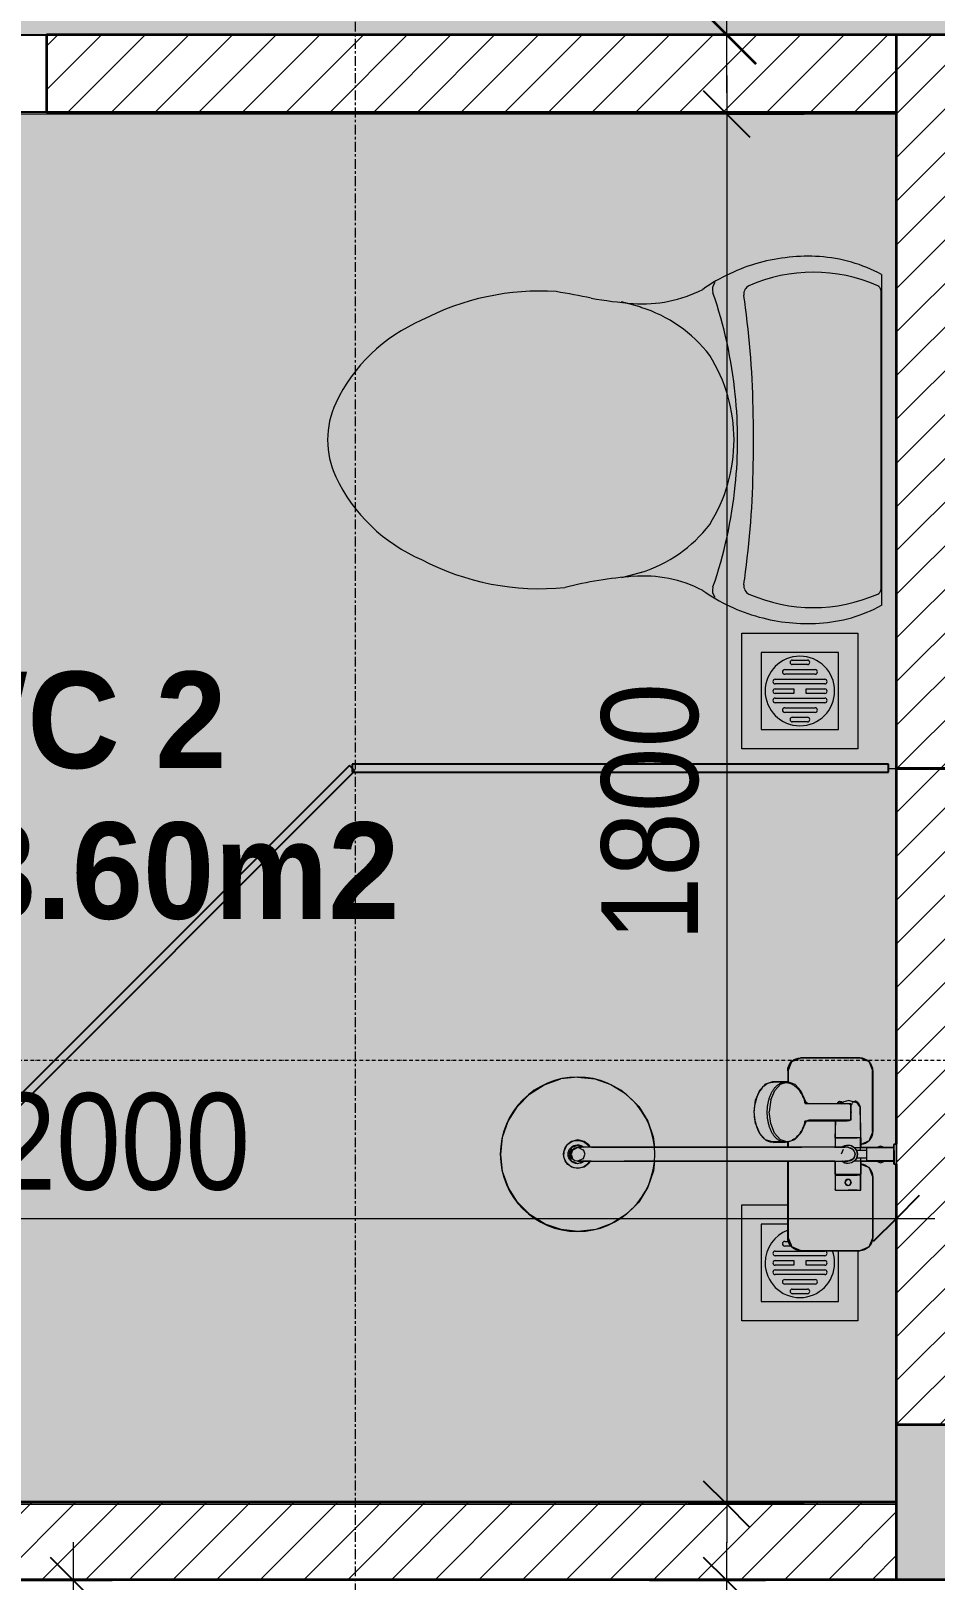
# Model space of a CAD drawing. Header units: millimetres. Extents: x 42054 to 236235, y 253 to 78637.
# Drawn here: x 45533 to 46703, y 64836 to 66842 of the extents above; entities that cross this region are included whole.
import ezdxf

# ---------------------------------------------------------------- set-up
doc = ezdxf.new("R2010")
doc.units = ezdxf.units.MM
doc.linetypes.add('Dash Dot 3_16_', pattern=[7.9375, 4.7625, -1.5875, 0, -1.5875])
doc.linetypes.add('Grid Line', pattern=[22.225, 12.7, -3.175, 3.175, -3.175])
for name, color, linetype, lineweight in [('0-1', 7, 'Continuous', 5), ('A-ANNO-DIMS', 211, 'Continuous', 9), ('A-ANNO-DIMS-50', 211, 'Continuous', 9), ('A-DETL-GENF-1', 7, 'Continuous', 18), ('A-DETL-GENF-5', 9, 'Continuous', 18), ('A-DETL-MEDM', 33, 'Continuous', 35), ('A-DETL-THIN', 151, 'Continuous', 18), ('A-DOOR', 31, 'Continuous', 18), ('A-DOOR-1', 7, 'Continuous', 18), ('A-DOOR-3', 10, 'Continuous', 25), ('A-FLOR-2', 7, 'Continuous', 18), ('A-GLAZ-CURT', 52, 'Continuous', 18), ('A-GLAZ-CURT-1', 10, 'Continuous', 25), ('A-WALL-2', 250, 'Continuous', 35), ('A-WALL-6', 113, 'Continuous', 35), ('A-WALL-PATT-1', 9, 'Continuous', 18), ('A-WALL-PATT-2', 111, 'Continuous', 18), ('G-ANNO-SYMB-1', 111, 'Dash Dot 3_16_', 18), ('G-ANNO-TEXT-1', 7, 'Continuous', 9), ('M-EQPM', 50, 'Continuous', 18), ('M-EQPM-1', 7, 'Continuous', 18), ('P-SANR-FIXT', 6, 'Continuous', 18), ('P-SANR-FIXT-1', 253, 'Continuous', 18), ('S-GRID-1', 1, 'Grid Line', 9)]:
    doc.layers.add(name, color=color, linetype=linetype, lineweight=lineweight)
doc.styles.add('Arial', font='arial.ttf', dxfattribs={"height": 100})
doc.styles.add('Arial_B_1', font='arialbd.ttf', dxfattribs={"width": 0.95, "height": 125})
doc.styles.add('UTM Avo', font='', dxfattribs={"width": 0.9, "height": 125})
doc.styles.get('UTM Avo').set_extended_font_data('UTM Avo')
doc.dimstyles.new('1_Dim_chi_tiet_2_5', dxfattribs={"dimscale": 304.8, "dimtxt": 124.912619, "dimasz": 0.19685, "dimexe": 0.164042, "dimexo": 0.0625, "dimgap": 0.016404, "dimtad": 1, "dimdec": 0, "dimrnd": 5, "dimzin": 0, "dimdsep": 46, "dimtxsty": 'UTM Avo', "dimblk1": 'OBLIQUE', "dimblk2": 'OBLIQUE', "dimsah": 1, "dimcen": 0.09, "dimdle": 0.164042, "dimazin": 0, "dimtfac": 1, "dimtdec": 4, "dimtix": 1, "dimtmove": 0, "dimatfit": 3, "dimfxl": 0.328084, "dimfxlon": 1, "dimtvp": 1, "dimtolj": 1, "dimtzin": 0, "dimarcsym": 2})
doc.dimstyles.new('Diagonal_-_2_0mm_Arial_làm_tròn', dxfattribs={"dimscale": 304.8, "dimtxt": 102.02594, "dimasz": 0.246063, "dimexe": 0.164042, "dimexo": 0.0625, "dimgap": 0.032808, "dimtad": 1, "dimdec": 0, "dimrnd": 10, "dimzin": 0, "dimdsep": 46, "dimtxsty": 'Arial', "dimblk1": 'OBLIQUE', "dimblk2": 'OBLIQUE', "dimsah": 1, "dimcen": 0.09, "dimdle": 0.246063, "dimazin": 0, "dimtfac": 1, "dimtdec": 4, "dimtix": 1, "dimtmove": 0, "dimatfit": 3, "dimfxl": 0.164042, "dimfxlon": 1, "dimtvp": 1, "dimtfill": 1, "dimtolj": 1, "dimtzin": 0, "dimarcsym": 2})
pattern_1 = [(45, (0, 0), (-28.284271, 28.284271), [])]

# ---------------------------------------------------------------- blocks, each defined once
blk = doc.blocks.new('DOOR_CW_01 CANH MO-PANEL KINH - DIG_02-800x2200-CỬA NHÔM KÍNH-401063-TKCS_CĂN HỘ LOẠI 1A - MẶT BẰNG')
at = {"layer": 'A-DETL-GENF-1'}
for p, q in [((-347, -182), (-347, -62)), ((-347, -62), (-307, -62)), ((-307, -62), (-307, -182)), ((-307, -182), (-347, -182)), ((-347, -196), (-341, -196)), ((-347, -638), (-347, -196)), ((-341, -196), (-341, -182)), ((-341, -182), (-313, -182)), ((-313, -182), (-313, -196)), ((-307, -196), (-313, -196)), ((-307, -196), (-307, -638)), ((-383.9, -611.2), (-377.3, -615.8)), ((-270.1, -611.2), (-276.7, -615.8)), ((-392, -637), (-392, -716.5)), ((-384, -699.5), (-384, -637)), ((-347, -638), (-341, -638)), ((-341, -652), (-341, -638)), ((-307, -638), (-313, -638)), ((-313, -638), (-313, -652)), ((-270, -699.5), (-270, -637)), ((-262, -637), (-262, -716.5)), ((-307, -652), (-347, -652)), ((-347, -652), (-347, -772)), ((-313, -652), (-341, -652)), ((-307, -772), (-307, -652)), ((-349, -692.2), (-349, -731.8)), ((-347, -692.2), (-349, -692.2)), ((-347, -692.2), (-347, -731.8)), ((-307, -692.2), (-307, -731.8)), ((-307, -692.2), (-305, -692.2)), ((-305, -692.2), (-305, -731.8)), ((-349, -720.5), (-388, -720.5)), ((-349, -703.5), (-380, -703.5)), ((-305, -703.5), (-274, -703.5)), ((-305, -720.5), (-266, -720.5)), ((-349, -731.8), (-347, -731.8)), ((-305, -731.8), (-307, -731.8)), ((-347, -772), (-307, -772))]:
    blk.add_line(p, q, dxfattribs=at)
blk.add_circle((-357, -60), 10, dxfattribs=at)
for centre, radius, start, end in [((-357, -60), 714, 268, 0), ((-347, -637), 45, 145, 180), ((-347, -637), 37, 145, 180), ((-307, -637), 37, 0, 35), ((-307, -637), 45, 360, 35), ((-380, -699.5), 4, 180, 270), ((-274, -699.5), 4, 270, 0), ((-388, -716.5), 4, 180, 270), ((-266, -716.5), 4, 270, 0)]:
    blk.add_arc(centre, radius, start, end, dxfattribs=at)
at = {"layer": 'A-DOOR-1'}
blk.add_line((-357, -50), (-332, -50), dxfattribs=at)
at = {"layer": 'A-DOOR-3'}
for p, q in [((-400, 50), (-350, 50)), ((-350, 50), (-350, 0)), ((350, 0), (350, 50)), ((350, 50), (400, 50)), ((-360, 0), (-360, -50)), ((-350, 0), (-360, 0)), ((360, 0), (350, 0)), ((360, -50), (360, 0)), ((-360, -50), (-400, -50)), ((400, -50), (360, -50))]:
    blk.add_line(p, q, dxfattribs=at)
blk = doc.blocks.new('TOILET - TOILET-400871-TKCS_CĂN HỘ LOẠI 1A - MẶT BẰNG')
at = {"layer": 'P-SANR-FIXT-1'}
for p, q in [((-171.7, 330.3), (-178.6, 355.5)), ((171.7, 330.3), (178.6, 355.5)), ((214.2, 19), (-214.2, 19)), ((194, 19.9), (-194, 19.9))]:
    blk.add_line(p, q, dxfattribs=at)
for centre, radius, start, end in [((45.1, 528.6), 217.6, 115.2282, 156.7784), ((0, 624.4), 111.7, 64.7718, 115.2282), ((-45.1, 528.6), 217.6, 23.2216, 64.7718), ((137.1, 461.2), 329.8, 152.3122, 185.6513), ((-137.1, 461.2), 329.8, 356.3165, 27.6878), ((-719.2, 297.5), 544.3, 4.5441, 13.9464), ((-1948.3, 805.1), 2171.2, 349.1051, 350.319), ((719.2, 297.5), 544.3, 169.7121, 175.4559), ((-343.5, 327.4), 167.3, 332.62, 4.5441), ((-0.4, 384), 179.5, 197.4036, 232.5964), ((0.4, 384), 179.5, 307.4036, 342.5964), ((343.5, 327.4), 167.3, 175.4559, 207.38), ((-4, 115.7), 233.6, 144.7853, 164.7039), ((0, 416), 206.1, 237.9268, 270), ((0, 416), 206.1, 270, 302.0732), ((4, 115.7), 233.6, 15.2961, 35.2147), ((-195, 224.1), 13.8, 71.0073, 129.3276), ((0.6, 792.1), 586.9, 251.0073, 264.1678), ((-0.6, 792.1), 586.9, 275.8322, 288.9927), ((195, 224.1), 13.8, 50.6724, 108.9927), ((0, 786.7), 581.5, 264.1678, 275.8322), ((-9.8, 107.2), 207.3, 156.2862, 203.7138), ((-189.1, 185.5), 11.7, 82.4212, 154.5895), ((178.9, 2951.3), 2778.4, 262.4212, 262.7649), ((-14.3, 1400.4), 1215.6, 262.593, 269.6026), ((0, 3462.8), 3278, 269.6026, 270.3974), ((14.3, 1400.4), 1215.6, 270.3974, 277.407), ((-178.9, 2951.3), 2778.4, 277.2351, 277.5788), ((189.1, 185.5), 11.7, 25.4105, 97.5788), ((9.8, 107.2), 207.3, 336.2862, 23.7138), ((1.9, 114.1), 239.7, 164.7039, 183.5487), ((-1.9, 114.1), 239.7, 356.4513, 15.2961), ((-46.1, 111.1), 191.6, 183.5487, 208.7191), ((46.1, 111.1), 191.6, 331.2809, 356.4513), ((-193.7, 26.4), 6.48, 203.7138, 267.6832), ((193.7, 26.4), 6.48, 272.3168, 336.2862)]:
    blk.add_arc(centre, radius, start, end, dxfattribs=at)
blk = doc.blocks.new('93925000_0001 - 93925000_top_dwg_93925000_T-348115-TKCS_CĂN HỘ LOẠI 1A - MẶT BẰNG')
at = {"layer": 'P-SANR-FIXT'}
for p, q in [((-29.3, -30.4), (-108, -30.4)), ((29.3, -30.4), (108, -30.4)), ((-125, -47.4), (-125, -123.4)), ((-46.3, -78.4), (-46.3, -46.7)), ((-27.2, -47.1), (-26.1, -47.1)), ((21.5, -45.9), (60.6, -46.7)), ((125, -47.4), (125, -123.4)), ((-27.2, -77.9), (-26.1, -77.9)), ((-9, -412.5), (-9, -62.5)), ((9, -62.5), (9, -412.5)), ((43, -78.7), (21.5, -79.2)), ((43, -64.7), (43, -117.7)), ((65.8, -117.7), (65.8, -64.7)), ((42.7, -117.9), (42.7, -117.9)), ((43.2, -117.6), (43.2, -117.5)), ((65.6, -117.5), (65.6, -117.6)), ((66.1, -117.9), (66.1, -117.9)), ((-108, -140.4), (-9, -140.4)), ((9, -140.4), (16.1, -140.4)), ((15.4, -159.1), (15.8, -143.3)), ((108, -140.4), (92.7, -140.4)), ((93, -143.3), (93.4, -159.1))]:
    blk.add_line(p, q, dxfattribs=at)
at = {"layer": 'P-SANR-FIXT', "flags": 128}
for points in [[(-45.8, -46.1), (-27.2, -46.1), (-27.2, -78.9), (-45.8, -78.9)], [(-26.1, -46), (-26.1, -78.9), (-9, -79)], [(21.5, -47.4), (21.5, -79.1), (9, -79)]]:
    blk.add_lwpolyline(points, dxfattribs=at)
at = {"layer": 'P-SANR-FIXT'}
for centre, radius in [((-36.5, -62.5), 3.95), ((0, -412.5), 100)]:
    blk.add_circle(centre, radius, dxfattribs=at)
for centre, radius, start, end in [((-108, -47.4), 17, 90, 180), ((-29.3, -47.4), 17, 4.7626, 90), ((29.3, -47.4), 17, 90, 175.2374), ((108, -47.4), 17, 360, 90), ((-45.8, -46.6), 0.5, 90, 180), ((0, -62.5), 12, 318.5904, 221.4096), ((0, -62.5), 9, 90, 180.0008), ((0, -62.5), 9, 360, 90), ((45.9, -61.8), 2.75, 130.8294, 155.1929), ((46.1, -62.1), 3.08, 110.5459, 130.8294), ((54.4, -334.8), 275.9, 88.2683, 91.7343), ((59.7, -57.1), 10.5, 38.6491, 85.492), ((-45.8, -78.4), 0.5, 180, 270), ((45.7, -61.8), 2.59, 155.1929, 175.7071), ((-11.1, -67.1), 76.9, 1.7693, 4.1075), ((65.2, -72.4), 3.46, 323.2522, 79.3541), ((51.7, -159.9), 42.8, 109.7779, 113.2977), ((52.5, -162.2), 45.2, 106.1472, 109.7766), ((53.2, -164.5), 47.7, 103.9355, 106.1665), ((39.1, -108.2), 10.4, 284.3956, 285.5116), ((40.8, -114.2), 4.19, 285.5116, 289.9665), ((40.2, -112.5), 6, 289.9665, 292.7061), ((41.4, -115.3), 2.96, 292.7061, 296.5405), ((41.3, -115.1), 3.16, 296.9591, 300.8286), ((41.8, -115.8), 2.26, 300.8286, 305.287), ((42.1, -116.4), 1.64, 305.287, 309.9326), ((42.6, -116.9), 0.906, 309.9326, 315.24), ((66.5, -116.6), 1.39, 229.6335, 235.1234), ((66.3, -116.8), 1.08, 225.1702, 229.6335), ((67.3, -115.4), 2.79, 235.1234, 238.7439), ((67.2, -115.6), 2.6, 238.7439, 243.4573), ((67.8, -114.4), 3.89, 243.9189, 246.8313), ((68.1, -113.8), 4.52, 246.843, 250.4792), ((68.3, -113.2), 5.24, 250.478, 254.0406), ((68.5, -112.7), 5.75, 254.0357, 256.0561), ((55.4, -165.2), 48.4, 73.8659, 76.0481), ((56.2, -162.4), 45.5, 70.241, 73.86), ((57.4, -159.2), 42.1, 66.6693, 70.2637), ((-108, -123.4), 17, 180, 270), ((33.7, -143.7), 17.9, 164.9525, 172.4168), ((35.2, -144.2), 19.5, 157.9614, 164.9563), ((37.1, -144.9), 21.6, 151.4775, 157.9654), ((39.3, -146.1), 24, 145.4892, 151.4815), ((41.5, -147.6), 26.8, 139.9517, 145.4927), ((43.6, -149.4), 29.5, 134.7867, 139.9744), ((46.2, -152), 33.2, 130.0223, 134.7808), ((47.7, -153.8), 35.5, 125.4414, 130.0144), ((49.9, -156.8), 39.2, 121.1773, 125.4365), ((50.6, -157.9), 40.5, 119.697, 121.1761), ((51, -158.7), 41.5, 117.0276, 119.7085), ((52.2, -161.1), 44.1, 113.3199, 117.0258), ((56.5, -161.3), 44.3, 62.9815, 66.6728), ((58, -158.4), 41.1, 60.2783, 62.9855), ((57.7, -158.9), 41.7, 58.8444, 60.2824), ((59.2, -156.4), 38.7, 54.5377, 58.8482), ((60.9, -154), 35.8, 50.0034, 54.5405), ((62.8, -151.7), 32.8, 45.1921, 50.0042), ((65, -149.6), 29.8, 40.0487, 45.1896), ((87.6, -128.4), 1.5, 180, 187.5386), ((87.6, -128.4), 1.5, 258.6057, 270), ((67.2, -147.7), 26.8, 34.5125, 40.0422), ((69.4, -146.2), 24.2, 28.5363, 34.4919), ((73.8, -143.9), 19.2, 21.6374, 28.9183), ((71.2, -145), 22.1, 15.4436, 21.6374), ((76.8, -143.4), 16.2, 7.1859, 15.4436), ((108, -123.4), 17, 270, 360), ((32.7, -159), 17.3, 181.3198, 222.2619), ((32.6, -143.6), 16.9, 172.414, 179.1297), ((76, -159), 17.4, 317.3098, 358.6393), ((73.9, -143.8), 19.1, 1.2699, 7.1859), ((54.2, -123), 60.6, 259.1395, 270.1494), ((54.2, -119.5), 64.1, 270.1494, 280.3637), ((0, -412.5), 18, 120.2491, 59.7509), ((0, -412.5), 12.2, 137.7946, 42.2054), ((0, -412.5), 9, 180, 0)]:
    blk.add_arc(centre, radius, start, end, dxfattribs=at)
for points, degree in [([(-12.9, 0), (-12.9, -1.5), (-12.9, -3)], 2), ([(12.9, 0), (0, 0), (-12.8, 0)], 2), ([(12.8, 0), (12.9, 0), (12.9, 0)], 2), ([(12.9, 0), (12.9, -1.5), (12.9, -3)], 2), ([(-12.9, -3), (0, -3), (12.8, -3)], 2), ([(-12.8, -3), (-12.9, -3), (-12.9, -3)], 2), ([(-8.5, -3.8), (-8.5, -20.9), (-8.5, -38)], 2), ([(8.5, -3.8), (8.5, -20.9), (8.5, -38)], 2), ([(-8.5, -38), (0, -38), (8.5, -38)], 2), ([(-5, -38), (-5, -44.8), (-5, -51.6)], 2), ([(5, -38), (5, -44.8), (5, -51.6)], 2), ([(-5, -46), (-15.5, -46), (-26.1, -46)], 2), ([(5, -46), (13.3, -46), (21.5, -46)], 2), ([(46.1, -59), (45.8, -59), (45.6, -59), (45.4, -59.1), (45.2, -59.1), (45, -59.2)], 5), ([(65.6, -61.6), (65.6, -60.8), (65.5, -60), (64.3, -59), (63.5, -59), (62.7, -59)], 5), ([(43.2, -61.6), (43.1, -62.2), (43.3, -62.8), (43, -63.5), (43, -64.1), (43, -64.7)], 5), ([(42.8, -182.5), (33, -180.6), (24.7, -176.4), (19.9, -170.7)], 3), ([(88.8, -170.8), (83.9, -176.5), (75.6, -180.7), (65.8, -182.5)], 3)]:
    blk.add_open_spline(points, degree=degree, dxfattribs=at)
for points, weights in [([(-9.3, -3), (-8.5, -3), (-8.5, -3.8)], [1, 0.707106775639, 1]), ([(9.3, -3), (8.5, -3), (8.5, -3.8)], [1, 0.707106765177, 1]), ([(21.5, -45.9), (21.5, -45.7), (21.5, -47.4)], [0.874147445041, 0.908470869121, 1]), ([(67.9, -74.4), (66.9, -75.7), (65.8, -76.4)], [1, 0.991614392871, 1]), ([(54.4, -167.3), (15.8, -167.3), (15.8, -143.6)], [1, 0.707106781187, 1]), ([(93, -143.6), (93, -167.3), (54.4, -167.3)], [1, 0.707106781187, 1])]:
    blk.add_rational_spline(points, weights, degree=2, dxfattribs=at)
blk.add_open_spline([(68, -50.6), (68.4, -51.1), (68.6, -51.7), (68.7, -53.5), (68.2, -54.7), (66.1, -57), (64.6, -58.1), (62.7, -59)], degree=3, knots=[0.3623591, 0.3623591, 0.3623591, 0.3623591, 0.4991435, 0.4991435, 0.7494159, 0.7494159, 0.9564651, 0.9564651, 0.9564651, 0.9564651], dxfattribs=at)
blk = doc.blocks.new('93925000_0001 - 93925000_top_dwg-348114-TKCS_CĂN HỘ LOẠI 1A - MẶT BẰNG')
blk.add_blockref('93925000_0001 - 93925000_top_dwg_93925000_T-348115-TKCS_CĂN HỘ LOẠI 1A - MẶT BẰNG', (0, 0))
blk = doc.blocks.new('93925000_0001 - 93925000_3D_low_dwg-348120-TKCS_CĂN HỘ LOẠI 1A - MẶT BẰNG')
at = {"layer": 'P-SANR-FIXT'}
for p, q in [((-13, 0.4), (-12.1, 0.4)), ((-13, -2.4), (-13, 0.4)), ((-12.1, 0.4), (-9.1, 0.4)), ((-9.1, 0.4), (-5, 0.4)), ((-5, 0.4), (0, 0.4)), ((0, 0.4), (5.1, 0.4)), ((5.1, 0.4), (9, 0.4)), ((9, 0.4), (12, 0.4)), ((12, 0.4), (13, 0.4)), ((13, -2.4), (13, 0.4)), ((-12.1, -2.4), (-13, -2.4)), ((-9.1, -2.4), (-12.1, -2.4)), ((-11.1, -20.1), (-8.9, -14.6)), ((-5, -2.4), (-9.1, -2.4)), ((-8.9, -45.6), (-8.9, -2.4)), ((-8.5, -53.6), (-8.5, -2.4)), ((0, -2.4), (-5, -2.4)), ((5.1, -2.4), (0, -2.4)), ((5.1, -2.4), (9, -2.4)), ((8.5, -2.4), (8.5, -53.6)), ((8.9, -2.4), (8.9, -45.6)), ((11.1, -20.1), (8.9, -15)), ((9, -2.4), (12, -2.4)), ((12, -2.4), (13, -2.4)), ((13, -2.4), (12, -2.4)), ((-125, -47), (-120, -35)), ((-120, -35), (-125, -47)), ((-120, -35), (-108, -30)), ((-108, -30), (-120, -35)), ((-108, -30), (-29.2, -30)), ((-29.2, -30), (-108, -30)), ((-29.2, -30), (-17.2, -35)), ((-17.2, -35), (-29.2, -30)), ((-17.2, -35), (-12.8, -45.6)), ((-12.8, -45.6), (-17.2, -35)), ((-8.9, -25.2), (-11.1, -20.1)), ((8.9, -25.6), (11.1, -20.1)), ((17.2, -35), (12.8, -45.6)), ((12.8, -45.6), (17.2, -35)), ((17.2, -35), (29.2, -30)), ((17.2, -35), (29.2, -30)), ((29.2, -30), (108, -30)), ((108, -30), (29.2, -30)), ((108, -30), (120, -35)), ((120, -35), (108, -30)), ((120, -35), (125, -47)), ((125, -47), (120, -35)), ((-125, -123), (-125, -47)), ((-125, -47), (-125, -123)), ((-46.3, -45.7), (-27.2, -45.6)), ((-46.3, -46.9), (-46.3, -45.7)), ((-46.3, -50.5), (-46.3, -46.9)), ((-46.3, -50.5), (-46.3, -56.1)), ((-46.3, -56.1), (-46.3, -62.1)), ((-40.5, -62.1), (-39.4, -59.4)), ((-36.6, -58.1), (-39.4, -59.4)), ((-36.6, -58.1), (-33.6, -59.3)), ((-33.6, -59.3), (-32.5, -62.1)), ((-27.2, -46.8), (-27.2, -45.6)), ((-27.2, -46.8), (-27.2, -50.4)), ((-27.2, -56), (-27.2, -50.4)), ((-27.2, -62.1), (-27.2, -56)), ((-26.1, -46.8), (-26.1, -45.6)), ((-8.5, -45.6), (-26.1, -45.6)), ((-26.1, -46.8), (-26.1, -50.4)), ((-26.1, -56), (-26.1, -50.4)), ((-26.1, -62.1), (-26.1, -56)), ((-11.1, -57.5), (-12, -62.1)), ((-11.2, -57.7), (-12, -62.1)), ((-8.5, -53.6), (-11.2, -57.7)), ((-8.5, -53.6), (-11.2, -57.7)), ((-11.1, -57.5), (-11.2, -57.7)), ((-5.4, -54.9), (-9, -62.1)), ((-4.4, -50.9), (-8.5, -53.6)), ((-4.4, -50.9), (-8.5, -53.6)), ((-6.3, -55.7), (-5.4, -54.9)), ((0, -53.1), (-5.4, -54.9)), ((-4.6, -51), (-4.4, -50.9)), ((0, -50.1), (-4.4, -50.9)), ((-0.2, -53.2), (0, -53.1)), ((4.4, -50.9), (0, -50.1)), ((2.5, -54.1), (0, -53.1)), ((4.4, -50.9), (4.6, -51)), ((4.4, -50.9), (8.5, -53.6)), ((4.4, -50.9), (8.5, -53.6)), ((9, -62.1), (6.4, -55.7)), ((21.5, -45.6), (8.5, -45.6)), ((11.1, -57.5), (8.5, -53.6)), ((11.2, -57.7), (8.5, -53.6)), ((11.2, -57.7), (8.5, -53.6)), ((11.1, -57.5), (11.2, -57.7)), ((12, -62.1), (11.2, -57.7)), ((12, -62.1), (11.2, -57.7)), ((21.5, -45.6), (60.6, -46.1)), ((21.5, -46.8), (21.5, -45.6)), ((21.5, -46.8), (21.5, -50.4)), ((21.5, -56), (21.5, -50.4)), ((21.5, -62.1), (21.5, -56)), ((44.3, -58.6), (44.2, -112.9)), ((65.4, -58.6), (44.3, -58.6)), ((52.7, -58.6), (54.8, -57.9)), ((54.8, -57.9), (56.9, -58.6)), ((60.6, -46.1), (66.7, -50.3)), ((65.4, -58.6), (65.4, -112.9)), ((66.7, -50.3), (69.5, -62.1)), ((125, -47), (125, -123)), ((125, -123), (125, -47)), ((-46.3, -68.1), (-46.3, -62.1)), ((-46.3, -73.7), (-46.3, -68.1)), ((-46.3, -77.3), (-46.3, -73.7)), ((-46.3, -78.5), (-46.3, -77.3)), ((-46.3, -78.5), (-27.2, -78.6)), ((-40.5, -62.1), (-39.3, -64.9)), ((-36.5, -66.1), (-39.3, -64.9)), ((-33.6, -64.8), (-36.5, -66.1)), ((-33.6, -64.8), (-32.5, -62.1)), ((-27.2, -68.2), (-27.2, -62.1)), ((-27.2, -73.8), (-27.2, -68.2)), ((-27.2, -77.4), (-27.2, -73.8)), ((-27.2, -78.6), (-27.2, -77.4)), ((-26.1, -68.2), (-26.1, -62.1)), ((-26.1, -73.8), (-26.1, -68.2)), ((-26.1, -77.4), (-26.1, -73.8)), ((-26.1, -78.6), (-26.1, -77.4)), ((-26.1, -78.6), (-9, -78.6)), ((-12, -62.1), (-11.2, -66.5)), ((-12, -62.1), (-11.2, -66.5)), ((-11.1, -66.7), (-11.2, -66.5)), ((-11.2, -66.5), (-9, -69.8)), ((-11.1, -66.7), (-9, -69.9)), ((-9, -62.1), (-8.3, -63.4)), ((-9, -62.1), (-9, -66.3)), ((-9, -79.5), (-9, -66.3)), ((-9, -79.5), (-9, -94.5)), ((6.4, -68.5), (0, -71.1)), ((9, -62.1), (9, -66.5)), ((9, -79.6), (9, -66.5)), ((9, -69.8), (11.2, -66.5)), ((9, -69.8), (11.2, -66.5)), ((9, -69.8), (11.1, -66.7)), ((9, -78.6), (21.5, -78.6)), ((9, -79.6), (9, -94.6)), ((11.1, -66.7), (12, -62.1)), ((11.1, -66.7), (11.2, -66.5)), ((11.2, -66.5), (12, -62.1)), ((21.5, -68.2), (21.5, -62.1)), ((21.5, -73.8), (21.5, -68.2)), ((21.5, -77.4), (21.5, -73.8)), ((21.5, -78.6), (21.5, -77.4)), ((21.5, -78.6), (44.3, -78.3)), ((43.3, -68.3), (43.7, -64)), ((43.3, -68.3), (44.3, -66.3)), ((44.3, -70.3), (43.3, -68.3)), ((66.3, -68.3), (65.4, -66.3)), ((65.4, -70.2), (66.3, -68.3)), ((65.4, -74.7), (66.7, -73.9)), ((66.3, -68.3), (65.8, -62.4)), ((66.7, -73.9), (69.5, -62.1)), ((-9, -94.5), (-9, -122.1)), ((9, -94.6), (9, -122.1)), ((42.7, -116.4), (27.2, -123.6)), ((44.2, -112.9), (42.7, -116.4)), ((65.4, -112.9), (67, -116.4)), ((67, -116.4), (82.2, -123.4)), ((-120, -135), (-125, -123)), ((-125, -123), (-120, -135)), ((-108, -140), (-120, -135)), ((-120, -135), (-108, -140)), ((-9, -140), (-108, -140)), ((-108, -140), (-9, -140)), ((-9, -122.1), (-9, -352.1)), ((9, -352.1), (9, -122.1)), ((16.1, -140), (9, -140)), ((9, -140), (16.1, -140)), ((16, -140.4), (19, -131.1)), ((16, -140.4), (16, -160.1)), ((19.3, -150.1), (16, -140.4)), ((27.2, -123.6), (19, -131.1)), ((82.2, -123.4), (90.4, -130.7)), ((90.4, -130.7), (93.7, -140.4)), ((90.7, -149.6), (93.7, -140.4)), ((108, -140), (93.6, -140)), ((93.6, -140), (108, -140)), ((93.7, -140.4), (93.7, -160.1)), ((108, -140), (120, -135)), ((108, -140), (120, -135)), ((125, -123), (120, -135)), ((120, -135), (125, -123)), ((16, -160.1), (18.8, -169)), ((19.3, -169.7), (16, -160.1)), ((27.5, -157.3), (19.3, -150.1)), ((27.5, -157.3), (39.8, -162.4)), ((70.6, -162.2), (82.5, -157.2)), ((90.7, -149.6), (82.5, -157.2)), ((93.7, -160.1), (90.7, -169.3)), ((27.5, -177), (19.3, -169.7)), ((27.2, -176.8), (25.5, -175.3)), ((39.8, -182), (27.5, -177)), ((39.8, -162.4), (54.8, -164.2)), ((70.6, -162.2), (54.8, -164.2)), ((82.5, -176.8), (70.6, -181.9)), ((82.2, -177), (79.6, -178.1)), ((90.7, -169.3), (82.5, -176.8)), ((90.6, -169.4), (88.2, -171.6)), ((38.9, -181.7), (39.6, -182)), ((39.6, -182), (54.8, -183.9)), ((39.8, -182), (54.8, -183.9)), ((54.8, -183.9), (69.9, -181.9)), ((54.8, -183.9), (69.3, -182.2)), ((69.9, -181.9), (69.3, -182.2)), ((69.9, -181.9), (70.6, -181.9)), ((-21.4, -314.2), (-42.5, -321.4)), ((-9, -312.8), (-21.4, -314.2)), ((22.5, -314.4), (9, -312.9)), ((43, -321.6), (22.5, -314.4)), ((-61.8, -333.3), (-77.7, -348.9)), ((-42.5, -321.4), (-61.8, -333.3)), ((61.9, -333.3), (43, -321.6)), ((78.8, -350.3), (61.9, -333.3)), ((-77.7, -348.9), (-89.8, -367.9)), ((-9, -374.4), (-9, -352.1)), ((9, -374.3), (9, -352.1)), ((90.5, -369.3), (78.8, -350.3)), ((-89.8, -367.9), (-97.3, -388.9)), ((-9, -394.7), (-9, -374.4)), ((9, -394.5), (9, -374.3)), ((97.6, -390.1), (90.5, -369.3)), ((-97.3, -388.9), (-100, -411.9)), ((-11.8, -397.7), (-16.7, -404)), ((-9, -396.3), (-11.8, -397.7)), ((-9, -394.7), (-9, -407.6)), ((9, -394.5), (9, -407.4)), ((11.7, -397.6), (9, -396.3)), ((11.7, -397.6), (16.7, -403.7)), ((11.7, -397.6), (16.7, -403.7)), ((100, -411.9), (97.6, -390.1)), ((-100, -411.9), (-97.6, -433.8)), ((-16.7, -404), (-18.5, -411.9)), ((-18.5, -411.9), (-18.5, -411.9)), ((-18.5, -411.9), (-16.5, -420.1)), ((-16.5, -420.1), (-11.3, -426.5)), ((-12, -411.9), (-9, -404.4)), ((-8.3, -420.6), (-12, -411.9)), ((-5.4, -404.7), (-9, -411.9)), ((-9, -407.6), (-9, -411.9)), ((-9, -411.9), (-9, -411.9)), ((0, -423.9), (-8.3, -420.6)), ((-5.4, -404.7), (-6.3, -405.5)), ((-5.4, -419.1), (-6.2, -418.4)), ((-5.4, -404.7), (-0.2, -402.9)), ((0, -420.9), (-5.4, -419.1)), ((0, -420.9), (-5.4, -419.1)), ((5.4, -404.7), (0, -402.9)), ((5.4, -419.1), (0, -420.9)), ((5.4, -419.1), (0, -420.9)), ((8.7, -420.2), (0, -423.9)), ((9, -411.9), (5.4, -404.7)), ((5.4, -404.7), (6.2, -405.3)), ((5.4, -419.1), (9, -411.6)), ((5.4, -419.1), (9, -411.9)), ((6.2, -418.4), (5.4, -419.1)), ((8.7, -420.2), (12, -411.9)), ((12, -411.9), (9, -404.9)), ((9, -411.9), (9, -407.4)), ((9, -411.6), (9, -411.9)), ((16.5, -420.1), (11.7, -426.2)), ((18.5, -411.9), (16.5, -420.1)), ((16.7, -403.7), (18.5, -411.9)), ((16.7, -403.7), (18.5, -411.9)), ((18.5, -411.9), (18.5, -411.9)), ((100, -411.9), (97.5, -433.9)), ((-97.6, -433.8), (-90.5, -454.4)), ((-11.3, -426.5), (-3.9, -430)), ((-3.9, -430), (4.1, -429.9)), ((4.1, -429.9), (11.7, -426.2)), ((89.8, -455.8), (97.5, -433.9)), ((-90.5, -454.4), (-78.4, -473.9)), ((78, -474.5), (89.8, -455.8)), ((-78.4, -473.9), (-62.2, -490.2)), ((61.9, -490.4), (78, -474.5)), ((-62.2, -490.2), (-43.5, -501.9)), ((42.9, -502.2), (61.9, -490.4)), ((-43.5, -501.9), (-22.2, -509.4)), ((-22.2, -509.4), (-0.1, -511.9)), ((-0.1, -511.9), (22.1, -509.4)), ((22.1, -509.4), (42.9, -502.2))]:
    blk.add_line(p, q, dxfattribs=at)
blk = doc.blocks.new('93925000_0001 - FMM 93925000-401075-TKCS_CĂN HỘ LOẠI 1A - MẶT BẰNG')
at = {"extrusion": (0, 0, -1), "zscale": -1, "rotation": 180}
for name in ['93925000_0001 - 93925000_top_dwg-348114-TKCS_CĂN HỘ LOẠI 1A - MẶT BẰNG', '93925000_0001 - 93925000_3D_low_dwg-348120-TKCS_CĂN HỘ LOẠI 1A - MẶT BẰNG']:
    blk.add_blockref(name, (0, 0), dxfattribs=at)
blk = doc.blocks.new('THU NUOC - THU NUOC-455054-TKCS_CĂN HỘ LOẠI 1A - MẶT BẰNG')
at = {"layer": 'M-EQPM-1'}
for p, q in [((-66.3, -70.6), (-66.3, 79.4)), ((-66.3, 79.4), (-6.7, 79.4)), ((-6.7, 54.4), (-41.3, 54.4)), ((-41.3, 54.4), (-41.3, -45.6)), ((-11, 32.1), (-4.7, 32.1)), ((-2.2, 26.1), (-11, 26.1)), ((-23.3, 19.6), (40.9, 19.6)), ((40.9, 13.6), (-23.3, 13.6)), ((-23.3, 7.2), (0.7, 7.2)), ((0.7, 1.2), (-23.3, 1.2)), ((0.7, 7.2), (0.7, 1.2)), ((16.7, 1.2), (16.7, 7.2)), ((16.7, 7.2), (40.9, 7.2)), ((40.9, 1.2), (16.7, 1.2)), ((58.7, -45.6), (58.7, 19.9)), ((83.7, 19.9), (83.7, -70.6)), ((-23.3, -4.8), (40.9, -4.8)), ((40.9, -10.8), (-23.3, -10.8)), ((-11, -17.3), (28.5, -17.3)), ((28.5, -23.3), (-11, -23.3)), ((-1.1, -29.6), (18.5, -29.6)), ((18.5, -35.6), (-1.1, -35.6)), ((-41.3, -45.6), (58.7, -45.6)), ((83.7, -70.6), (-66.3, -70.6))]:
    blk.add_line(p, q, dxfattribs=at)
for centre, radius, start, end in [((8.7, 4.4), 45, 110.2316, 180), ((8.7, 4.4), 45, 110.2316, 180), ((-11, 29.1), 3, 90, 270), ((8.7, 4.4), 45, 180, 0), ((8.7, 4.4), 45, 180, 360), ((-23.3, 16.6), 3, 90, 270), ((-23.3, 4.2), 3, 90, 270), ((40.9, 16.6), 3, 270, 90), ((40.9, 4.2), 3, 270, 90), ((8.7, 4.4), 45, 0, 20.2407), ((8.7, 4.4), 45, 360, 20.2407), ((-23.3, -7.8), 3, 90, 270), ((-11, -20.3), 3, 90, 270), ((28.5, -20.3), 3, 270, 90), ((40.9, -7.8), 3, 270, 90), ((-1.1, -32.6), 3, 90, 270), ((18.5, -32.6), 3, 270, 90)]:
    blk.add_arc(centre, radius, start, end, dxfattribs=at)
blk = doc.blocks.new('THU NUOC - THU NUOC-V10-TKCS_CĂN HỘ LOẠI 1A - MẶT BẰNG')
at = {"layer": 'M-EQPM-1'}
for p, q in [((-66.3, -70.6), (-66.3, 79.4)), ((-66.3, 79.4), (83.7, 79.4)), ((83.7, 79.4), (83.7, -70.6)), ((58.7, 54.4), (-41.3, 54.4)), ((-41.3, 54.4), (-41.3, -45.6)), ((-1.1, 44.5), (18.5, 44.5)), ((58.7, -45.6), (58.7, 54.4)), ((-11, 32.1), (28.5, 32.1)), ((28.5, 26.1), (-11, 26.1)), ((18.5, 38.5), (-1.1, 38.5)), ((-23.3, 19.6), (40.9, 19.6)), ((40.9, 13.6), (-23.3, 13.6)), ((-23.3, 7.2), (0.7, 7.2)), ((0.7, 1.2), (-23.3, 1.2)), ((0.7, 7.2), (0.7, 1.2)), ((16.7, 1.2), (16.7, 7.2)), ((16.7, 7.2), (40.9, 7.2)), ((40.9, 1.2), (16.7, 1.2)), ((-23.3, -4.8), (40.9, -4.8)), ((40.9, -10.8), (-23.3, -10.8)), ((-11, -17.3), (28.5, -17.3)), ((28.5, -23.3), (-11, -23.3)), ((-1.1, -29.6), (18.5, -29.6)), ((18.5, -35.6), (-1.1, -35.6)), ((-41.3, -45.6), (58.7, -45.6)), ((83.7, -70.6), (-66.3, -70.6))]:
    blk.add_line(p, q, dxfattribs=at)
for centre, radius, start, end in [((8.7, 4.4), 45, 0, 180), ((8.7, 4.4), 45, 360, 180), ((-1.1, 41.5), 3, 90, 270), ((18.5, 41.5), 3, 270, 90), ((-11, 29.1), 3, 90, 270), ((28.5, 29.1), 3, 270, 90), ((8.7, 4.4), 45, 180, 0), ((8.7, 4.4), 45, 180, 360), ((-23.3, 16.6), 3, 90, 270), ((-23.3, 4.2), 3, 90, 270), ((40.9, 16.6), 3, 270, 90), ((40.9, 4.2), 3, 270, 90), ((-23.3, -7.8), 3, 90, 270), ((-11, -20.3), 3, 90, 270), ((28.5, -20.3), 3, 270, 90), ((40.9, -7.8), 3, 270, 90), ((-1.1, -32.6), 3, 90, 270), ((18.5, -32.6), 3, 270, 90)]:
    blk.add_arc(centre, radius, start, end, dxfattribs=at)
blk = doc.blocks.new('System Panel - Glazed-580250-TKCS_CĂN HỘ LOẠI 1A - MẶT BẰNG')
at = {"layer": 'A-GLAZ-CURT-1'}
for p, q in [((350.6, 5), (-350.6, 5)), ((-350.6, 5), (-350.6, -5)), ((350.6, -5), (350.6, 5)), ((-350.6, -5), (350.6, -5))]:
    blk.add_line(p, q, dxfattribs=at)
blk = doc.blocks.new('System Panel - Glazed-917855-TKCS_CĂN HỘ LOẠI 1A - MẶT BẰNG')
at = {"layer": 'A-GLAZ-CURT-1'}
for p, q in [((347.1, 5), (-347.1, 5)), ((-347.1, 5), (-347.1, -5)), ((347.1, -5), (347.1, 5)), ((-347.1, -5), (347.1, -5))]:
    blk.add_line(p, q, dxfattribs=at)
blk = doc.blocks.new('NCV_TKTC_TANG 1_rvt-1-TKCS_CĂN HỘ LOẠI 1A - MẶT BẰNG')
at = {"layer": 'A-WALL-PATT-1'}
h = blk.add_hatch(dxfattribs=at)
h.set_pattern_fill('FP_1', color=256, style=0, pattern_type=2)
h.set_pattern_definition(pattern_1)
h.paths.add_polyline_path([(44752.6, 66736.9), (44752.6, 66836.9), (44652.6, 66836.9), (44652.6, 66736.9)])
h.paths.add_polyline_path([(45552.6, 66736.9), (46653, 66736.9), (46653, 66836.9), (45552.6, 66836.9), (45552.6, 66835.3)])
h = blk.add_hatch(dxfattribs=at)
h.set_pattern_fill('FP_1', color=256, style=0, pattern_type=2)
h.set_pattern_definition(pattern_1)
h.paths.add_polyline_path([(46652.6, 65036.9), (46752.6, 65036.9), (46752.6, 65886.9), (46652.6, 65886.9), (46652.6, 65113.8)])
h = blk.add_hatch(dxfattribs=at)
h.set_pattern_fill('FP_1', color=256, style=0, pattern_type=2)
h.set_pattern_definition(pattern_1)
h.paths.add_polyline_path([(49052.6, 64836.9), (49052.6, 64936.9), (46752.6, 64936.9), (46752.9, 64836.9), (49004.2, 64836.9)])
h.paths.add_polyline_path([(44652.6, 64836.9), (46652.6, 64836.9), (46652.6, 64936.9), (44652.6, 64936.9), (44652.6, 64836.9)])
at = {"layer": 'A-FLOR-2'}
blk.add_line((46642.6, 65886.9), (46652.6, 65886.9), dxfattribs=at)
at = {"layer": 'A-WALL-2'}
for p, q in [((46653, 66836.9), (45552.6, 66836.9)), ((45552.6, 66836.9), (45552.6, 66736.9)), ((46653, 66736.9), (46653, 66836.9)), ((45552.6, 66736.9), (46653, 66736.9)), ((46652.6, 65886.9), (46652.6, 65400.4)), ((46752.6, 65886.9), (46652.6, 65886.9)), ((46652.6, 65374.4), (46652.6, 65036.9)), ((46652.6, 64936.9), (44652.6, 64936.9)), ((44652.6, 64836.9), (46652.6, 64836.9))]:
    blk.add_line(p, q, dxfattribs=at)
at = {"layer": 'A-DOOR'}
blk.add_blockref('DOOR_CW_01 CANH MO-PANEL KINH - DIG_02-800x2200-CỬA NHÔM KÍNH-401063-TKCS_CĂN HỘ LOẠI 1A - MẶT BẰNG', (45152.6, 66786.9), dxfattribs=at)
at = {"layer": 'A-GLAZ-CURT'}
blk.add_blockref('System Panel - Glazed-917855-TKCS_CĂN HỘ LOẠI 1A - MẶT BẰNG', (46295.5, 65887.4), dxfattribs=at)
at = {"layer": 'A-GLAZ-CURT', "rotation": 45.00000000000011}
blk.add_blockref('System Panel - Glazed-580250-TKCS_CĂN HỘ LOẠI 1A - MẶT BẰNG', (45700.5, 65639.5), dxfattribs=at)
at = {"layer": 'M-EQPM'}
for name, p in [('THU NUOC - THU NUOC-V10-TKCS_CĂN HỘ LOẠI 1A - MẶT BẰNG', (46519.3, 65982.9)), ('THU NUOC - THU NUOC-455054-TKCS_CĂN HỘ LOẠI 1A - MẶT BẰNG', (46519.3, 65242.5))]:
    blk.add_blockref(name, p, dxfattribs=at)
at = {"layer": 'P-SANR-FIXT'}
for name, p, rotation in [('TOILET - TOILET-400871-TKCS_CĂN HỘ LOẠI 1A - MẶT BẰNG', (46652.6, 66312.4), 90.00000000000132), ('93925000_0001 - FMM 93925000-401075-TKCS_CĂN HỘ LOẠI 1A - MẶT BẰNG', (46652.6, 65387.4), 90.0000000000004)]:
    blk.add_blockref(name, p, dxfattribs=dict(at, rotation=rotation))
blk = doc.blocks.new('DIMBLOCK14-TKCS_CĂN HỘ LOẠI 1A - MẶT BẰNG')
at = {"layer": 'A-ANNO-DIMS-50'}
for p, q in [((46433.4, 61786.9), (46433.4, 64885.3)), ((46333.4, 64835.3), (46483.4, 64835.3)), ((46433.4, 64835.3), (46333.4, 64835.3)), ((46333.4, 61836.9), (46483.4, 61836.9)), ((46433.4, 61836.9), (46333.4, 61836.9))]:
    blk.add_line(p, q, dxfattribs=at)
at = {"layer": 'A-ANNO-DIMS-50', "lineweight": 25}
for p, q in [((46433.4, 64835.3), (46403.4, 64865.3)), ((46433.4, 64835.3), (46463.4, 64805.3)), ((46433.4, 61836.9), (46403.4, 61866.9)), ((46433.4, 61836.9), (46463.4, 61806.9))]:
    blk.add_line(p, q, dxfattribs=at)
at = {"layer": 'A-ANNO-DIMS-50', "color": 0, "insert": (46271, 63164.9), "char_height": 125, "width": 410.824, "attachment_point": 1, "rotation": 90, "line_spacing_factor": 1.110334, "style": 'UTM Avo'}
blk.add_mtext('3000', dxfattribs=at)
blk = doc.blocks.new('_Oblique')
at = {"color": 0, "linetype": 'ByBlock', "lineweight": -2}
blk.add_line((-0.5, -0.5), (0.5, 0.5), dxfattribs=at)
blk = doc.blocks.new('DIMBLOCK21-TKCS_CĂN HỘ LOẠI 1A - MẶT BẰNG')
at = {"layer": 'A-ANNO-DIMS-50'}
for p, q in [((44652.5, 65404.3), (44652.5, 65254.3)), ((44652.5, 65304.3), (44652.5, 65404.3)), ((46652.9, 65404.3), (46652.9, 65254.3)), ((46652.9, 65304.3), (46652.9, 65404.3)), ((44602.5, 65304.3), (46702.9, 65304.3))]:
    blk.add_line(p, q, dxfattribs=at)
at = {"layer": 'A-ANNO-DIMS-50', "lineweight": 25}
for p, q in [((44652.5, 65304.3), (44682.5, 65334.3)), ((46652.9, 65304.3), (46682.9, 65334.3)), ((44652.5, 65304.3), (44622.5, 65274.3)), ((46652.9, 65304.3), (46622.9, 65274.3))]:
    blk.add_line(p, q, dxfattribs=at)
at = {"layer": 'A-ANNO-DIMS-50', "color": 0, "insert": (45481.5, 65466.6), "char_height": 125, "width": 410.824, "attachment_point": 1, "line_spacing_factor": 1.110334, "style": 'UTM Avo'}
blk.add_mtext('2000', dxfattribs=at)
blk = doc.blocks.new('DIMBLOCK22-TKCS_CĂN HỘ LOẠI 1A - MẶT BẰNG')
at = {"layer": 'A-ANNO-DIMS-50'}
for p, q in [((46433.4, 66784.3), (46433.4, 64884.3)), ((46533.4, 66734.3), (46383.4, 66734.3)), ((46433.4, 66734.3), (46533.4, 66734.3)), ((46533.4, 64934.3), (46383.4, 64934.3)), ((46433.4, 64934.3), (46533.4, 64934.3))]:
    blk.add_line(p, q, dxfattribs=at)
at = {"layer": 'A-ANNO-DIMS-50', "lineweight": 25}
for p, q in [((46433.4, 66734.3), (46403.4, 66764.3)), ((46433.4, 66734.3), (46463.4, 66704.3)), ((46433.4, 64934.3), (46403.4, 64964.3)), ((46433.4, 64934.3), (46463.4, 64904.3))]:
    blk.add_line(p, q, dxfattribs=at)
at = {"layer": 'A-ANNO-DIMS-50', "color": 0, "insert": (46271, 65663.1), "char_height": 125, "width": 410.824, "attachment_point": 1, "rotation": 90, "line_spacing_factor": 1.110334, "style": 'UTM Avo'}
blk.add_mtext('1800', dxfattribs=at)
blk = doc.blocks.new('DIMBLOCK23-TKCS_CĂN HỘ LOẠI 1A - MẶT BẰNG')
at = {"layer": 'A-ANNO-DIMS-50'}
for p, q in [((46433.4, 66761.9), (46433.4, 69909.3)), ((46383.4, 69834.3), (46483.4, 69834.3)), ((46433.4, 69834.3), (46383.4, 69834.3)), ((46383.4, 66836.9), (46483.4, 66836.9)), ((46433.4, 66836.9), (46383.4, 66836.9))]:
    blk.add_line(p, q, dxfattribs=at)
at = {"layer": 'A-ANNO-DIMS-50', "lineweight": 35}
for p, q in [((46433.4, 69834.3), (46395.9, 69871.8)), ((46433.4, 69834.3), (46470.9, 69796.8)), ((46433.4, 66836.9), (46395.9, 66874.4)), ((46433.4, 66836.9), (46470.9, 66799.4))]:
    blk.add_line(p, q, dxfattribs=at)
at = {"layer": 'A-ANNO-DIMS-50', "color": 0, "insert": (46293.6, 68181.8), "char_height": 100, "width": 369.177, "attachment_point": 1, "rotation": 90, "line_spacing_factor": 0.941778, "style": 'Arial', "bg_fill": 3, "box_fill_scale": 1.25, "bg_fill_color": 256, "bg_fill_true_color": 13158600, "bg_fill_transparency": 0}
blk.add_mtext('3000', dxfattribs=at)
blk = doc.blocks.new('DIMBLOCK42-TKCS_CĂN HỘ LOẠI 1A - MẶT BẰNG')
at = {"layer": 'A-ANNO-DIMS-50'}
for p, q in [((45587.7, 61911.9), (45587.7, 64885.3)), ((45487.7, 64835.3), (45637.7, 64835.3)), ((45587.7, 64835.3), (45487.7, 64835.3)), ((45487.7, 61911.9), (45637.7, 61911.9)), ((45587.7, 61911.9), (45487.7, 61911.9))]:
    blk.add_line(p, q, dxfattribs=at)
at = {"layer": 'A-ANNO-DIMS-50', "lineweight": 25}
for p, q in [((45587.7, 64835.3), (45557.7, 64865.3)), ((45587.7, 64835.3), (45617.7, 64805.3)), ((45587.7, 61911.9), (45557.7, 61941.9)), ((45587.7, 61911.9), (45617.7, 61881.9))]:
    blk.add_line(p, q, dxfattribs=at)
at = {"layer": 'A-ANNO-DIMS-50', "color": 0, "insert": (45425.3, 63202.4), "char_height": 125, "width": 410.824, "attachment_point": 1, "rotation": 90, "line_spacing_factor": 1.110334, "style": 'UTM Avo'}
blk.add_mtext('2925', dxfattribs=at)

msp = doc.modelspace()

# ---------------------------------------------------------------- hatches: boundary and pattern name
at = {"layer": 'A-DETL-GENF-1'}
msp.add_hatch(color=256, dxfattribs=at).paths.add_polyline_path([(47702.6, 66836.9), (49053, 66837.4), (49052.6, 69761.9), (48752.6, 69761.9), (48752.6, 69834.3), (45752.6, 69834.3), (45752.6, 69761.9), (44652.6, 69761.9), (44652.6, 66836.9), (47275, 66836.9)])
h = msp.add_hatch(color=256, dxfattribs=at)
h.paths.add_polyline_path([(44652.6, 64934.3), (46652.6, 64934.3), (46652.6, 66734.3), (44652.5, 66734.3), (44652.6, 64936.9)])
h.paths.add_polyline_path([(46590.5, 65378.4), (46590.5, 65378.9), (46590.5, 65378.8)])
h.paths.add_polyline_path([(46280.6, 65396.4), (46280.6, 65396.4), (46281.7, 65396.6)])
at = {"layer": 'A-DETL-GENF-5'}
h = msp.add_hatch(dxfattribs=at)
h.set_pattern_fill('FP_2', color=256, style=0, pattern_type=2)
h.set_pattern_definition([(50, (0, 0), (364.3679, -31.8783), [38.1, -419.1]), (355, (0, 0), (-70.4859, 382.1133), [30.48, -335.28]), (100.451, (30.36, -2.66), (293.885, 350.2334), [32.38, -356.18]), (46.184, (0, 101.6), (542.1585, -84.0858), [57.15, -628.65]), (96.636, (45.2, 94.6), (474.805, 494.8554), [48.57, -534.27]), (351.184, (0, 101.6), (474.8102, 494.85), [45.72, -502.92]), (21, (50.8, 76.2), (303.2285, -204.5305), [38.1, -419.1]), (326, (50.8, 76.2), (123.6039, 368.376), [30.48, -335.28]), (71.451, (76.07, 59.16), (426.8341, 163.8427), [32.38, -356.18]), (37.5, (0, 0), (6.17665, 169.11015), [3.353, -327.863, 3.353, -337.007, -336.55]), (37.5, (0, 0), (6.17665, 169.11015), [-671.576, 3.353, -333.197]), (7.5, (0, 0), (133.63888, 200.3615), [3.353, -190.703, 3.353, -320.243, -128.27]), (7.5, (0, 0), (133.63888, 200.3615), [-517.652, 3.353, -124.917]), (327.5, (-113.28, 0), (271.18182, -11.45836), [3.353, -123.647, 3.353, -392.887, -525.78]), (327.5, (-113.28, 0), (271.18182, -11.45836), [-523.24, 3.353, -522.427]), (317.5, (-164.08, 0), (296.2585, 50.85285), [3.353, -161.747, 3.353, -259.791, -373.38]), (317.5, (-164.08, 0), (296.2585, 50.85285), [-428.244, 3.353, -370.027]), (45, (0, 0), (-125.7236, 125.7236), []), (45, (0, 190.5), (-125.7236, 125.7236), [])])
h.paths.add_polyline_path([(44464.8, 61511.9), (45752.6, 61512.1), (45752.6, 61961.9), (44452.6, 61961.9), (44452.6, 61511.9)])
h.paths.add_polyline_path([(53377.6, 61511.9), (53452.6, 61512.1), (53452.6, 61961.9), (52602.6, 61961.9), (52602.6, 61511.9), (53271.6, 61511.9)])
h.paths.add_polyline_path([(54552.6, 61511.9), (54652.6, 61512), (54652.6, 61711.9), (54452.6, 61711.9), (54452.6, 61511.9)])
h.paths.add_polyline_path([(49151.8, 61635.3), (49152.9, 61635.4), (49152.9, 61835.3), (48952.9, 61835.3), (48952.9, 61635.3), (49052.6, 61635.3)])
h.paths.add_polyline_path([(53271.6, 64058.6), (53452.6, 64058.6), (53452.6, 64258.6), (53252.6, 64258.6), (53252.6, 64058.6)])
h.paths.add_polyline_path([(54452.6, 64061.9), (54652.6, 64061.9), (54652.6, 64258.6), (54452.6, 64258.6)])
h.paths.add_polyline_path([(44652.6, 64835.3), (44652.6, 65035.3), (44452.6, 65035.3), (44452.6, 64835.3), (44652.6, 64835.3)])
h.paths.add_polyline_path([(49052.6, 64836.9), (49152.6, 64836.9), (49152.6, 65036.9), (49052.6, 65036.9), (49052.6, 64841.1)])
h.paths.add_polyline_path([(50252.6, 64836.9), (50252.6, 64836.9), (50252.5, 65037.4), (50152.6, 65037.4), (50152.6, 64836.9)])
h.paths.add_polyline_path([(46652.6, 64836.9), (46752.6, 64836.9), (46752.6, 65036.9), (46652.6, 65036.9), (46652.6, 64932.2)])
h.paths.add_polyline_path([(49152.6, 68136.9), (49152.6, 68336.9), (49052.6, 68336.9), (49052.6, 68136.9), (49127.6, 68136.9)])
h.paths.add_polyline_path([(53252.6, 68435.3), (53452.7, 68435.3), (53452.6, 68636.9), (53252.6, 68636.9), (53252.6, 68435.3)])
h.paths.add_polyline_path([(50252.6, 68436.9), (50252.6, 68637.3), (50152.6, 68636.9), (50152.6, 68436.9), (50227.6, 68436.9)])
h.paths.add_polyline_path([(49115.1, 69761.9), (49352.6, 69761.9), (49352.6, 70061.9), (48752.6, 70061.9), (48752.6, 69761.9), (49053, 69761.9)])
h.paths.add_polyline_path([(52896.9, 69761.9), (53602.6, 69761.9), (53602.6, 70111.9), (52752.6, 70111.8), (52752.6, 69761.9)])
h.paths.add_polyline_path([(45641.6, 69761.9), (45752.6, 69762.1), (45752.6, 70111.9), (44452.6, 70111.9), (44452.6, 69761.9), (45026.3, 69761.9)])
h.paths.add_polyline_path([(54919.4, 69763.6), (54952.6, 69763.6), (54952.6, 69961.9), (54552.6, 69961.8), (54552.6, 69763.6), (54770.8, 69763.6)])
at = {"layer": 'A-WALL-PATT-2'}
h = msp.add_hatch(dxfattribs=at)
h.set_pattern_fill('FP_1', color=256, style=0, pattern_type=2)
h.set_pattern_definition(pattern_1)
h.paths.add_polyline_path([(46652.9, 65886.9), (46752.6, 65886.9), (46752.6, 66836.9), (46653, 66836.5), (46652.6, 65886.9)])

# ---------------------------------------------------------------- linework, layer by layer
at = {"layer": 'A-DETL-MEDM'}
for p, q in [((46752.6, 65036.9), (46652.6, 65036.9)), ((46652.6, 65036.9), (46652.6, 64836.9)), ((46652.6, 64836.9), (46752.6, 64836.9))]:
    msp.add_line(p, q, dxfattribs=at)
at = {"layer": 'A-DETL-THIN'}
for p, q in [((44652.6, 66836.9), (49053, 66836.9)), ((46652.9, 66734.3), (44652.5, 66734.3)), ((46652.9, 65036.9), (46652.9, 66734.3)), ((44652.6, 64934.3), (46652.6, 64934.3))]:
    msp.add_line(p, q, dxfattribs=at)
at = {"layer": 'A-WALL-6'}
for p, q in [((46652.6, 66836.9), (46652.6, 65886.9)), ((47102.6, 66836.9), (46652.6, 66836.9)), ((46652.6, 65886.9), (47102.6, 65886.9))]:
    msp.add_line(p, q, dxfattribs=at)
at = {"layer": 'G-ANNO-SYMB-1'}
msp.add_line((51412, 65509), (42778.6, 65509), dxfattribs=at)
at = {"layer": 'S-GRID-1'}
msp.add_line((45952.6, 61240.5), (45952.6, 70479.1), dxfattribs=at)

# ---------------------------------------------------------------- block references
at = {"layer": '0-1'}
msp.add_blockref('NCV_TKTC_TANG 1_rvt-1-TKCS_CĂN HỘ LOẠI 1A - MẶT BẰNG', (0, 0), dxfattribs=at)

# ---------------------------------------------------------------- texts
at = {"layer": 'G-ANNO-TEXT-1', "insert": (45578.5, 65851.3), "char_height": 125, "width": 1015.075, "attachment_point": 5, "line_spacing_factor": 0.936439, "style": 'Arial_B_1'}
msp.add_mtext('\\pt570,1140,1710,2280,2850,3420,3990,4560,5130,5700,6270,6840,7410,7980,8550,9120,9690,10260,10830,11400,11970,12540,13110,13680,14250,14820,15390,15960,16530,17100,17670,18240;WC 2\\PS = 3.60m2', dxfattribs=at)

# ---------------------------------------------------------------- dimensions: what is measured, and where the dimension line sits
at = {"layer": 'A-ANNO-DIMS'}
for base, p1, p2, override, picture, middle in [((46433.4, 64934.3), (46533.4, 66734.3), (46533.4, 64934.3), {"dimpost": '<>', "dimfxl": 1800}, 'DIMBLOCK22-TKCS_CĂN HỘ LOẠI 1A - MẶT BẰNG', (46363.7, 65834.3)), ((45587.7, 64835.3), (45487.7, 61911.9), (45487.7, 64835.3), {"dimpost": '<>', "dimfxl": 2923.362453}, 'DIMBLOCK42-TKCS_CĂN HỘ LOẠI 1A - MẶT BẰNG', (45518, 63373.6)), ((46433.4, 64835.3), (46333.4, 61836.9), (46333.4, 64835.3), {"dimpost": '<>', "dimfxl": 2998.362453}, 'DIMBLOCK14-TKCS_CĂN HỘ LOẠI 1A - MẶT BẰNG', (46363.7, 63336.1))]:
    dim = msp.add_linear_dim(base=base, p1=p1, p2=p2, angle=90, dimstyle='1_Dim_chi_tiet_2_5', override=override, dxfattribs=at)
    dim.commit()
    dim.dimension.update_dxf_attribs({"geometry": picture, "text_midpoint": middle})
dim = msp.add_linear_dim(base=(46652.9, 65304.3), p1=(44652.5, 65404.3), p2=(46652.9, 65404.3), dimstyle='1_Dim_chi_tiet_2_5', override={"dimpost": '<>', "dimfxl": 2000.426822}, dxfattribs=at)
dim.commit()
dim.dimension.update_dxf_attribs({"geometry": 'DIMBLOCK21-TKCS_CĂN HỘ LOẠI 1A - MẶT BẰNG', "text_midpoint": (45652.7, 65373.9)})

# ---------------------------------------------------------------- next in the draw order: dimensions: what is measured, and where the dimension line sits
dim = msp.add_linear_dim(base=(46433.4, 69834.3), p1=(46383.4, 66836.9), p2=(46383.4, 69834.3), angle=90, dimstyle='Diagonal_-_2_0mm_Arial_làm_tròn', override={"dimpost": '<>', "dimfxl": 2997.336215}, dxfattribs=at)
dim.commit()
dim.dimension.update_dxf_attribs({"geometry": 'DIMBLOCK23-TKCS_CĂN HỘ LOẠI 1A - MẶT BẰNG', "text_midpoint": (46372.3, 68335.6)})

doc.saveas('drawing.dxf')
